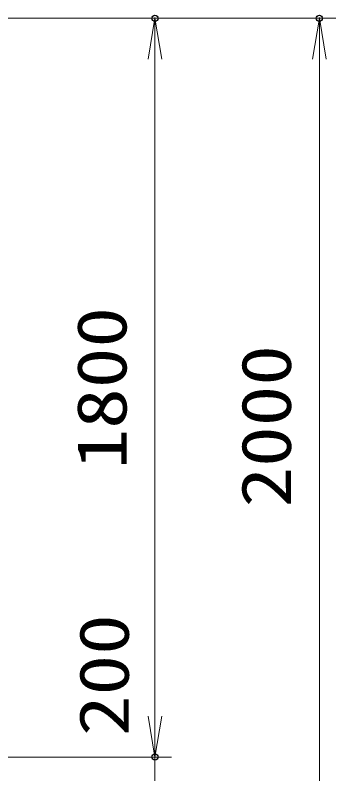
# Model space of a CAD drawing. Units: millimetres at full size. Extents: x -11880 to 11880, y -8400 to 8400.
# Drawn here: x 6845 to 7625, y -694 to 1154 of the extents above; entities that cross this region are included whole.
import ezdxf
from ezdxf.enums import TextEntityAlignment as Align

# ---------------------------------------------------------------- set-up
doc = ezdxf.new("R2010")
doc.units = ezdxf.units.MM
doc.header["$LTSCALE"] = 30
doc.header["$PDMODE"] = 32
doc.header["$PDSIZE"] = 15
doc.layers.add('0-4_寸法線', color=4, linetype='Continuous', lineweight=18)
doc.layers.add('0-5_0', color=7, linetype='Continuous', lineweight=18)
doc.layers.add('0-6_Defpoints', color=7, linetype='Continuous')
doc.styles.add('ＭＳ ゴシック', font='')
doc.styles.get('ＭＳ ゴシック').set_extended_font_data('MS Gothic')

# ---------------------------------------------------------------- blocks, each defined once
blk = doc.blocks.new('_Open')
at = {"layer": '0-5_0', "color": 4}
blk.add_line((-30, 5), (0, 0), dxfattribs=at)
blk.add_lwpolyline([(-30, -5), (0, 0), (-30, 0)], dxfattribs=at)

msp = doc.modelspace()

# ---------------------------------------------------------------- linework, layer by layer
at = {"layer": '0-4_寸法線'}
for p, q in [((4898.04, 1146.63), (7225.27, 1146.63)), ((4898.04, 1146.63), (7625.27, 1146.63)), ((7185.27, -653.37), (7185.27, 1146.63)), ((7585.27, -853.37), (7585.27, 1146.63)), ((7185.27, -553.37), (7185.27, -453.37)), ((5628.04, -653.37), (7225.27, -653.37)), ((5628.04, -653.37), (7225.27, -653.37)), ((7185.27, -853.37), (7185.27, -653.37))]:
    msp.add_line(p, q, dxfattribs=at)
at = {"layer": '0-6_Defpoints'}
for p in [(7185.27, 1146.63), (7585.27, 1146.63), (7185.27, -653.37)]:
    msp.add_point(p, dxfattribs=at)

# ---------------------------------------------------------------- block references
at = {"layer": '0-4_寸法線', "xscale": 3.333333, "yscale": 3.333333}
for p, rotation in [((7185.27, 1146.63), 90), ((7585.27, 1146.63), 90), ((7185.27, -653.37), 270), ((7185.27, -653.37), 270)]:
    msp.add_blockref('_Open', p, dxfattribs=dict(at, rotation=rotation))

# ---------------------------------------------------------------- texts
at = {"layer": '0-4_寸法線', "color": 254, "style": 'ＭＳ ゴシック', "width": 1.2}
for s, p in [('1800', (7152.58, 47.43)), ('2000', (7552.58, -45.37)), ('200', (7158.08, -602.17))]:
    msp.add_text(s, height=121.2, rotation=90, dxfattribs=at).set_placement(p, align=Align.BOTTOM_LEFT)

doc.saveas('drawing.dxf')
